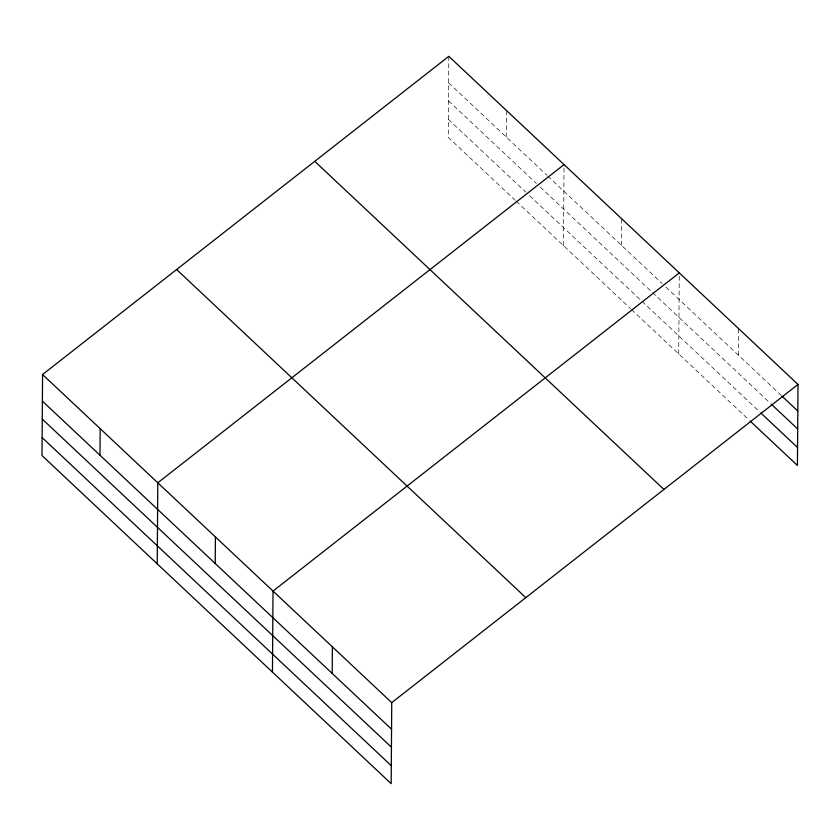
<?xml version="1.0" encoding="UTF-8"?>
<svg xmlns="http://www.w3.org/2000/svg" width="840" height="840" viewBox="0 0 840 840"><rect width="100%" height="100%" fill="white"/><g stroke="black" fill="none" stroke-linecap="round" stroke-linejoin="round"><path stroke-width="0.63" stroke-dasharray="4.2 3.15" d="M448.822 56.322L448.256 137.361L515.319 200.372M506.247 137.035L506.436 110.46M563.482 245.637L564.039 165.869M621.485 245.311L621.663 218.747M678.71 353.913L679.266 274.144M738.454 355.236L738.644 328.661M448.634 82.898L546.861 175.192M547.806 176.085L662.099 283.479M665.868 287.028L780.853 395.073M448.507 100.863L536.351 183.404M540.13 186.953L651.577 291.69M652.523 292.572L770.364 403.305M448.382 119.385L525.83 192.16M529.61 195.709L641.057 300.437M642.001 301.329L759.875 412.083M516.264 201.264L630.546 308.647M631.491 309.54L749.385 420.315"/><path stroke-width="1.26" d="M42.567 374.524L42 455.553L391.178 783.678L391.745 702.639L42.567 374.524L448.822 56.322L798 384.447L797.433 465.476L750.32 421.207M99.992 455.238L100.18 428.663M157.227 563.84L157.794 482.8L564.05 164.609M215.219 563.514L215.408 536.949M272.454 672.115L273.021 591.087L679.276 272.885M332.199 673.428L332.377 646.863M391.745 702.639L798 384.447M781.799 395.955L797.811 411.012M771.309 404.197L797.685 428.988M760.809 412.976L797.559 447.5M314.758 161.333L663.936 489.447M176.631 269.524L525.808 597.639M42.378 401.1L391.556 729.215M42.252 419.066L391.43 747.18M42.126 437.588L391.304 765.702"/></g></svg>
